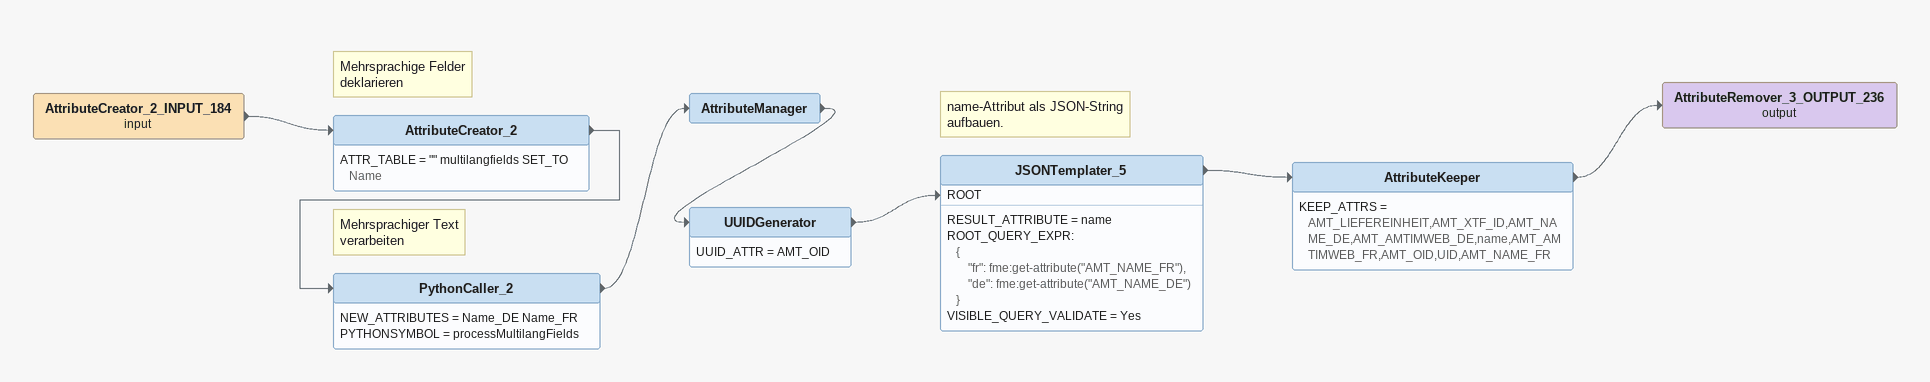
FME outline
AttributeCreator_2_INPUT_184 (input)
    -> AttributeCreator_2
Note: Mehrsprachige Felder / deklarieren
AttributeCreator_2
    ATTR_TABLE = "" multilangfields SET_TO Name
    -> PythonCaller_2
Note: Mehrsprachiger Text / verarbeiten
PythonCaller_2
    NEW_ATTRIBUTES = Name_DE Name_FR
    PYTHONSYMBOL = processMultilangFields
    -> AttributeManager
AttributeManager
    -> UUIDGenerator
UUIDGenerator
    UUID_ATTR = AMT_OID
    -> JSONTemplater_5 [ROOT]
Note: name-Attribut als JSON-String / aufbauen.
JSONTemplater_5
    RESULT_ATTRIBUTE = name
    ROOT_QUERY_EXPR:
      {
          "fr": fme:get-attribute("AMT_NAME_FR"),
          "de": fme:get-attribute("AMT_NAME_DE")
      }
    VISIBLE_QUERY_VALIDATE = Yes
    -> AttributeKeeper
AttributeKeeper
    KEEP_ATTRS = AMT_LIEFEREINHEIT,AMT_XTF_ID,AMT_NAME_DE,AMT_AMTIMWEB_DE,name,AMT_AMTIMWEB_FR,AMT_OID,UID,AMT_NAME_FR
    -> AttributeRemover_3_OUTPUT_236 (output)
AttributeRemover_3_OUTPUT_236 (output)
